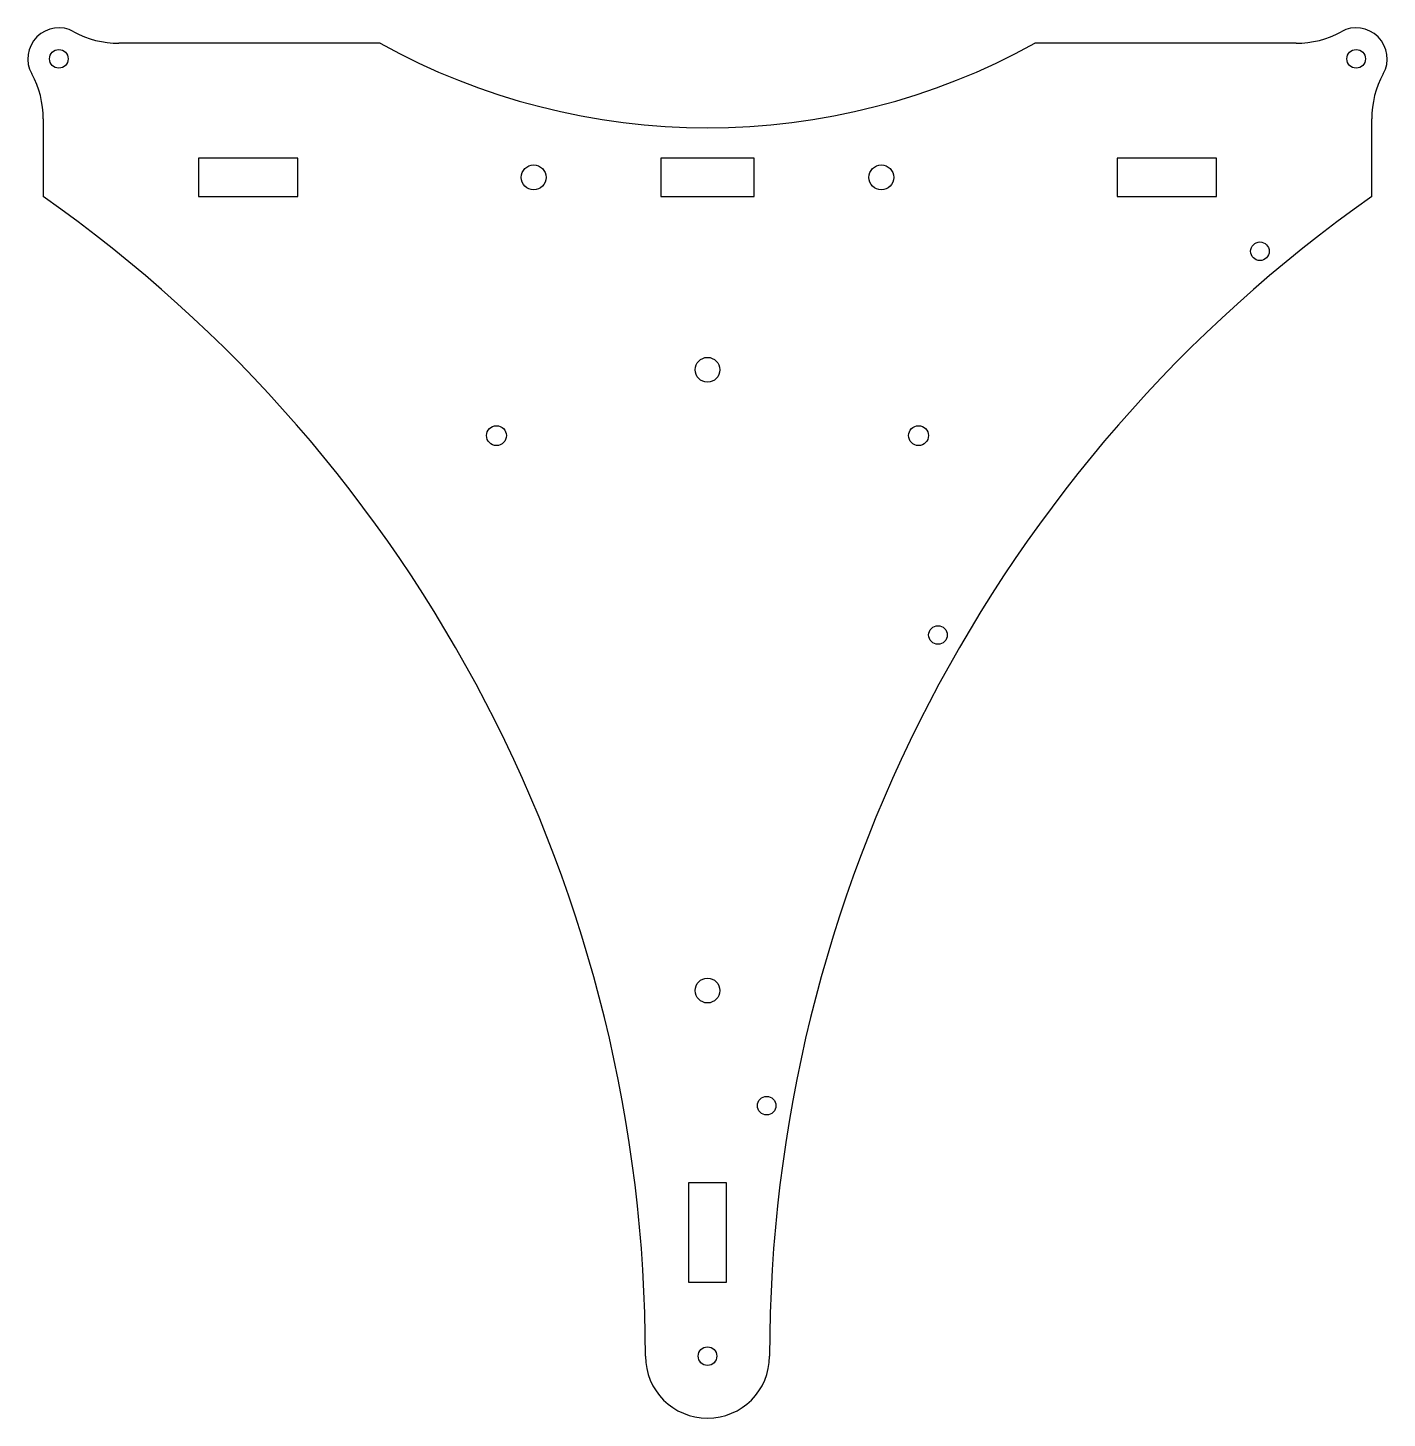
# Model space of a CAD drawing. Extents: x -110 to 109, y -115 to 110.
import ezdxf

# ---------------------------------------------------------------- set-up
doc = ezdxf.new("R2010")
doc.units = 0
doc.layers.get('0').update_dxf_attribs({"linetype": 'CONTINUOUS'})

msp = doc.modelspace()

# ---------------------------------------------------------------- linework, layer by layer
at = {"color": 7, "linetype": 'CONTINUOUS'}
for p, q in [((-52.72, 107), (-94.82, 107)), ((94.82, 107), (52.72, 107)), ((-107, 94.82), (-107, 82.3)), ((107, 82.3), (107, 94.82)), ((-66, 88.5), (-82, 88.5)), ((-82, 88.5), (-82, 82.3)), ((-66, 82.3), (-66, 88.5)), ((7.5, 88.5), (-7.5, 88.5)), ((-7.5, 88.5), (-7.5, 82.3)), ((7.5, 82.3), (7.5, 88.5)), ((82, 88.5), (66, 88.5)), ((66, 88.5), (66, 82.3)), ((82, 82.3), (82, 88.5)), ((-82, 82.3), (-66, 82.3)), ((-7.5, 82.3), (7.5, 82.3)), ((66, 82.3), (82, 82.3)), ((3.05, -76.6), (-3.05, -76.6)), ((-3.05, -76.6), (-3.05, -92.6)), ((3.05, -92.6), (3.05, -76.6)), ((-3.05, -92.6), (3.05, -92.6))]:
    msp.add_line(p, q, dxfattribs=at)
for centre, radius in [((-104.5, 104.5), 1.5), ((104.5, 104.5), 1.5), ((-28, 85.4), 2), ((28, 85.4), 2), ((89, 73.5), 1.5), ((0, 54.4), 2), ((-34, 43.8), 1.6), ((34, 43.8), 1.6), ((37.13, 11.68), 1.5), ((0, -45.6), 2), ((9.53, -64.15), 1.5), ((0, -104.5), 1.5)]:
    msp.add_circle(centre, radius, dxfattribs=at)
for centre, radius, start, end in [((-104.5, 104.5), 5, 61.045, 208.955), ((-94.82, 122), 15, 241.045, 270), ((94.82, 122), 15, 270, 298.955), ((104.5, 104.5), 5, 331.045, 118.955), ((0, 202.37), 108.97, 241.0684, 298.9316), ((-122, 94.82), 15, 0, 28.955), ((122, 94.82), 15, 151.045, 180), ((-238.37, -104.5), 228.37, 0, 54.8832), ((238.37, -104.5), 228.37, 125.1168, 180), ((0, -104.5), 10, 180, 0)]:
    msp.add_arc(centre, radius, start, end, dxfattribs=at)

doc.saveas('drawing.dxf')
